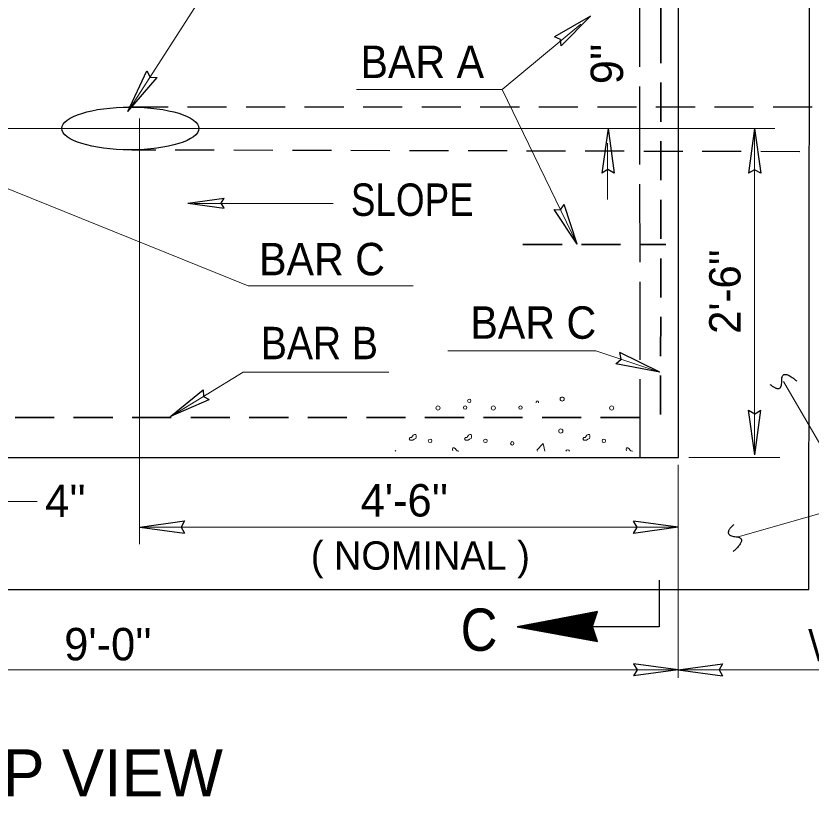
# Model space of a CAD drawing. Extents: x 1757 to 2137, y 145 to 432.
# Drawn here: x 1839.61 to 1872, y 203.62 to 235.43 of the extents above; entities that cross this region are included whole.
import ezdxf
from ezdxf.enums import TextEntityAlignment as Align

# ---------------------------------------------------------------- set-up
doc = ezdxf.new("R2010")
doc.units = 0
doc.header["$LTSCALE"] = 0.53
doc.linetypes.add('LONG_DASHED', pattern=[7.5, 6, -1.5])
doc.linetypes.add('MEDIUM_DASHED', pattern=[4.5, 3, -1.5])
doc.layers.add('1', color=7, linetype='Continuous', lineweight=13)
doc.layers.add('10', color=7, linetype='Continuous')

msp = doc.modelspace()

# ---------------------------------------------------------------- linework, layer by layer
at = {"layer": '1', "lineweight": 25}
for p, q in [((1871.909, 212.0779), (1871.9472, 249.5306)), ((1866.5931, 234.4254), (1866.5931, 244.2103)), ((1863.0189, 235.4177), (1861.5429, 234.5707)), ((1863.0189, 235.4177), (1861.8261, 234.2039)), ((1866.5931, 217.4514), (1866.5931, 235.1871)), ((1844.1756, 231.5312), (1844.9482, 233.1896)), ((1844.1756, 231.5312), (1845.3667, 232.9199)), ((1863.7286, 230.8421), (1863.4794, 229.0293)), ((1863.7286, 230.8421), (1863.9778, 229.0293)), ((1869.6998, 230.8388), (1869.4506, 229.026)), ((1869.6998, 230.8388), (1869.9489, 229.026)), ((1846.618, 227.8019), (1848.0907, 228.0047)), ((1846.618, 227.8019), (1848.0907, 227.5992)), ((1862.476, 226.1319), (1861.9483, 227.7498)), ((1862.476, 226.1319), (1861.5316, 227.5476)), ((1865.8437, 220.9192), (1864.2029, 221.7288)), ((1865.8437, 220.9192), (1864.0451, 221.2562)), ((1845.9182, 219.1308), (1847.2366, 220.2067)), ((1845.9182, 219.1308), (1847.478, 219.8113)), ((1869.7015, 217.5578), (1869.4523, 219.3707)), ((1869.7015, 217.5578), (1869.9507, 219.3707)), ((1820.6321, 217.4541), (1866.5931, 217.4514)), ((1844.6644, 214.616), (1846.4772, 214.8652)), ((1866.5837, 214.609), (1864.7708, 214.8582)), ((1844.6644, 214.616), (1846.4772, 214.3667)), ((1866.5837, 214.609), (1864.7708, 214.3597)), ((1815.3141, 212.0779), (1871.909, 212.0779)), ((1863.2938, 211.1427), (1863.2938, 211.1714)), ((1863.3032, 211.1714), (1863.2962, 211.1714)), ((1861.5697, 210.2718), (1861.5697, 210.8441)), ((1861.5937, 210.267), (1861.5937, 210.8489)), ((1861.6176, 210.263), (1861.6176, 210.8528)), ((1861.6415, 210.2583), (1861.6415, 210.8577)), ((1863.1964, 210.8601), (1861.6551, 210.8601)), ((1861.6654, 210.2542), (1861.6654, 210.8624)), ((1861.6894, 210.2495), (1861.6894, 210.8664)), ((1861.7133, 210.2455), (1861.7133, 210.8713)), ((1861.7372, 210.2407), (1861.7372, 210.876)), ((1861.7612, 210.2367), (1861.7612, 210.88)), ((1863.2043, 210.8841), (1861.7812, 210.8841)), ((1861.7852, 210.2318), (1861.7852, 210.8848)), ((1861.8091, 210.2279), (1861.8091, 210.8895)), ((1861.8331, 210.2232), (1861.8331, 210.8943)), ((1861.857, 210.2191), (1861.857, 210.8984)), ((1861.881, 210.2143), (1861.881, 210.9032)), ((1861.9049, 210.2103), (1861.9049, 210.908)), ((1863.2123, 210.908), (1861.9072, 210.908)), ((1861.9288, 210.2055), (1861.9288, 210.9119)), ((1861.9527, 210.2015), (1861.9527, 210.9167)), ((1861.9768, 210.1968), (1861.9768, 210.9215)), ((1862.0007, 210.1927), (1862.0007, 210.9255)), ((1862.0247, 210.188), (1862.0247, 210.9303)), ((1863.2212, 210.9319), (1862.0333, 210.9319)), ((1862.0486, 210.184), (1862.0486, 210.9352)), ((1862.0726, 210.1792), (1862.0726, 210.939)), ((1862.0965, 210.1753), (1862.0965, 210.9438)), ((1862.1204, 210.1704), (1862.1204, 210.9487)), ((1862.1443, 210.1664), (1862.1443, 210.9534)), ((1863.229, 210.9558), (1862.1603, 210.9558)), ((1862.1683, 210.1617), (1862.1683, 210.9575)), ((1862.1923, 210.1576), (1862.1923, 210.9622)), ((1862.2162, 210.1529), (1862.2162, 210.967)), ((1862.2402, 210.1489), (1862.2402, 210.971)), ((1862.2642, 210.1441), (1862.2642, 210.9758)), ((1863.2371, 210.9798), (1862.2865, 210.9798)), ((1862.2881, 210.1402), (1862.2881, 210.9806)), ((1862.312, 210.1352), (1862.312, 210.9847)), ((1862.3359, 210.1312), (1862.3359, 210.9893)), ((1862.3599, 210.1266), (1862.3599, 210.9942)), ((1862.3838, 210.1226), (1862.3838, 210.9982)), ((1862.4077, 210.1178), (1862.4077, 211.0029)), ((1863.2459, 211.0037), (1862.4126, 211.0037)), ((1862.4317, 210.1137), (1862.4317, 211.0077)), ((1862.4557, 210.1089), (1862.4557, 211.0124)), ((1862.4796, 210.1049), (1862.4796, 211.0165)), ((1862.5036, 210.1002), (1862.5036, 211.0213)), ((1862.5275, 210.0962), (1862.5275, 211.0261)), ((1863.2539, 211.0277), (1862.5387, 211.0277)), ((1862.5515, 210.0914), (1862.5515, 211.0301)), ((1862.5754, 210.0874), (1862.5754, 211.0349)), ((1862.5993, 210.0826), (1862.5993, 211.0396)), ((1862.6232, 210.0787), (1862.6232, 211.0437)), ((1862.6472, 210.0747), (1862.6472, 211.0484)), ((1863.2626, 211.0516), (1862.6647, 211.0516)), ((1862.6712, 210.0698), (1862.6712, 211.0532)), ((1862.6951, 210.0659), (1862.6951, 211.0572)), ((1862.719, 210.061), (1862.719, 211.0619)), ((1862.743, 210.0571), (1862.743, 211.0667)), ((1862.7669, 210.0523), (1862.7669, 211.0716)), ((1863.2706, 211.0756), (1862.7908, 211.0756)), ((1862.7908, 210.0483), (1862.7908, 211.0756)), ((1862.8148, 210.0435), (1862.8148, 211.0804)), ((1862.8388, 210.0395), (1862.8388, 211.0852)), ((1862.8628, 210.0348), (1862.8628, 211.0891)), ((1862.8867, 210.0307), (1862.8867, 211.0939)), ((1862.9106, 210.026), (1862.9106, 211.0987)), ((1863.2785, 211.0995), (1862.9169, 211.0995)), ((1862.9347, 210.022), (1862.9347, 211.1027)), ((1862.9586, 210.0172), (1862.9586, 211.1076)), ((1862.9825, 210.0132), (1862.9825, 211.1122)), ((1863.0064, 210.0083), (1863.0064, 211.1162)), ((1863.0304, 210.0044), (1863.0304, 211.1211)), ((1863.2873, 211.1234), (1863.0432, 211.1234)), ((1863.0543, 209.9997), (1863.0543, 211.1258)), ((1863.0783, 209.9956), (1863.0783, 211.1307)), ((1863.1022, 210.5887), (1863.1022, 211.1346)), ((1863.1262, 210.6573), (1863.1262, 211.1394)), ((1863.1501, 210.7267), (1863.1501, 211.1442)), ((1863.2954, 211.1474), (1863.1692, 211.1474)), ((1863.1741, 210.7962), (1863.1741, 211.1482)), ((1863.198, 210.8656), (1863.198, 211.153)), ((1863.222, 210.9352), (1863.222, 211.1578)), ((1863.2459, 211.0037), (1863.2459, 211.1617)), ((1863.2698, 211.0732), (1863.2698, 211.1665)), ((1860.0371, 210.5519), (1860.0371, 210.5535)), ((1863.1038, 210.5487), (1860.0548, 210.5487)), ((1860.0612, 210.548), (1860.0612, 210.5576)), ((1860.0851, 210.5432), (1860.0851, 210.5623)), ((1860.109, 210.5392), (1860.109, 210.5672)), ((1860.1329, 210.5344), (1860.1329, 210.5711)), ((1863.0967, 210.5727), (1860.1409, 210.5727)), ((1860.1569, 210.5303), (1860.1569, 210.5759)), ((1860.1808, 210.5257), (1860.1808, 210.5807)), ((1863.1118, 210.5248), (1860.1856, 210.5248)), ((1860.2048, 210.5216), (1860.2048, 210.5847)), ((1860.2287, 210.5168), (1860.2287, 210.5895)), ((1860.2527, 210.5129), (1860.2527, 210.5942)), ((1863.1054, 210.5967), (1860.267, 210.5967)), ((1860.2767, 210.508), (1860.2767, 210.5991)), ((1860.3006, 210.5041), (1860.3006, 210.603)), ((1860.3245, 210.4992), (1860.3245, 210.6078)), ((1860.3485, 210.4953), (1860.3485, 210.6127)), ((1860.3724, 210.4905), (1860.3724, 210.6166)), ((1863.1133, 210.6206), (1860.3932, 210.6206)), ((1860.3963, 210.4865), (1860.3963, 210.6214)), ((1860.4202, 210.4818), (1860.4202, 210.6262)), ((1860.4443, 210.4777), (1860.4443, 210.6302)), ((1860.4682, 210.4729), (1860.4682, 210.635)), ((1860.4921, 210.469), (1860.4921, 210.6397)), ((1860.5161, 210.4642), (1860.5161, 210.6438)), ((1863.1213, 210.6445), (1860.5192, 210.6445)), ((1860.5401, 210.4602), (1860.5401, 210.6485)), ((1860.564, 210.4553), (1860.564, 210.6533)), ((1860.5879, 210.4514), (1860.5879, 210.6581)), ((1860.6118, 210.4467), (1860.6118, 210.6622)), ((1860.6358, 210.4426), (1860.6358, 210.6669)), ((1863.13, 210.6684), (1860.6454, 210.6684)), ((1860.6598, 210.4378), (1860.6598, 210.6717)), ((1860.6837, 210.4338), (1860.6837, 210.6757)), ((1860.7076, 210.4298), (1860.7076, 210.6804)), ((1860.7316, 210.425), (1860.7316, 210.6853)), ((1860.7555, 210.4211), (1860.7555, 210.6892)), ((1863.1381, 210.6925), (1860.7715, 210.6925)), ((1860.7794, 210.4162), (1860.7794, 210.694)), ((1860.8033, 210.4123), (1860.8033, 210.6988)), ((1860.8273, 210.4075), (1860.8273, 210.7027)), ((1860.8513, 210.4034), (1860.8513, 210.7077)), ((1860.8753, 210.3988), (1860.8753, 210.7124)), ((1863.1461, 210.7164), (1860.8976, 210.7164)), ((1860.8992, 210.3947), (1860.8992, 210.7173)), ((1860.9232, 210.3899), (1860.9232, 210.7212)), ((1860.9471, 210.386), (1860.9471, 210.7259)), ((1860.971, 210.3811), (1860.971, 210.7308)), ((1860.9949, 210.3772), (1860.9949, 210.7347)), ((1861.019, 210.3724), (1861.019, 210.7396)), ((1863.1549, 210.7403), (1861.0245, 210.7403)), ((1861.0429, 210.3683), (1861.0429, 210.7442)), ((1861.0668, 210.3637), (1861.0668, 210.7483)), ((1861.0907, 210.3596), (1861.0907, 210.7531)), ((1861.1147, 210.3547), (1861.1147, 210.7579)), ((1861.1387, 210.3508), (1861.1387, 210.7619)), ((1863.1628, 210.7643), (1861.1506, 210.7643)), ((1861.1626, 210.3461), (1861.1626, 210.7666)), ((1861.1866, 210.342), (1861.1866, 210.7715)), ((1861.2106, 210.3372), (1861.2106, 210.7762)), ((1861.2345, 210.3332), (1861.2345, 210.7802)), ((1861.2584, 210.3284), (1861.2584, 210.7851)), ((1863.1709, 210.7883), (1861.2767, 210.7883)), ((1861.2823, 210.3246), (1861.2823, 210.7898)), ((1861.3063, 210.3197), (1861.3063, 210.7937)), ((1861.3302, 210.3157), (1861.3302, 210.7986)), ((1861.3542, 210.3109), (1861.3542, 210.8034)), ((1861.3781, 210.3068), (1861.3781, 210.8074)), ((1861.4021, 210.3022), (1861.4021, 210.8122)), ((1863.1797, 210.8122), (1861.4028, 210.8122)), ((1861.426, 210.2982), (1861.426, 210.8169)), ((1861.4499, 210.2933), (1861.4499, 210.8209)), ((1861.4738, 210.2894), (1861.4738, 210.8257)), ((1861.4978, 210.2845), (1861.4978, 210.8305)), ((1861.5218, 210.2806), (1861.5218, 210.8354)), ((1863.1876, 210.8362), (1861.529, 210.8362)), ((1861.5457, 210.2757), (1861.5457, 210.8393)), ((1863.1022, 209.9908), (1863.1022, 210.5552)), ((1863.1197, 210.5009), (1860.3166, 210.5009)), ((1863.1277, 210.4769), (1860.4474, 210.4769)), ((1863.1357, 210.4529), (1860.5775, 210.4529)), ((1863.1437, 210.429), (1860.7084, 210.429)), ((1863.1517, 210.4051), (1860.8393, 210.4051)), ((1863.1597, 210.3811), (1860.9702, 210.3811)), ((1863.1677, 210.3572), (1861.1011, 210.3572)), ((1863.1756, 210.3332), (1861.2321, 210.3332)), ((1863.1836, 210.3093), (1861.3622, 210.3093)), ((1863.1916, 210.2853), (1861.493, 210.2853)), ((1863.1996, 210.2614), (1861.6239, 210.2614)), ((1863.2067, 210.2375), (1861.7549, 210.2375)), ((1863.2147, 210.2136), (1861.8857, 210.2136)), ((1863.1262, 209.9868), (1863.1262, 210.4825)), ((1863.1501, 209.982), (1863.1501, 210.4107)), ((1863.1741, 209.9781), (1863.1741, 210.3381)), ((1863.198, 209.9733), (1863.198, 210.2654)), ((1863.2227, 210.1896), (1862.0158, 210.1896)), ((1863.2307, 210.1657), (1862.1467, 210.1657)), ((1863.2386, 210.1417), (1862.2777, 210.1417)), ((1863.2467, 210.1178), (1862.4085, 210.1178)), ((1863.2546, 210.0938), (1862.5395, 210.0938)), ((1863.2626, 210.0698), (1862.6703, 210.0698)), ((1863.2706, 210.0459), (1862.8005, 210.0459)), ((1863.2785, 210.022), (1862.9314, 210.022)), ((1863.2866, 209.998), (1863.0623, 209.998)), ((1863.2946, 209.9741), (1863.1932, 209.9741)), ((1863.222, 209.9692), (1863.222, 210.1936)), ((1863.2459, 209.9645), (1863.2459, 210.121)), ((1863.2698, 209.9605), (1863.2698, 210.0483)), ((1863.2938, 209.9557), (1863.2938, 209.9757)), ((1866.5839, 208.8036), (1864.7712, 209.0528)), ((1866.5841, 208.8036), (1868.3968, 209.0529)), ((1866.5839, 208.8036), (1864.7712, 208.5544)), ((1866.5841, 208.8036), (1868.3968, 208.5544))]:
    msp.add_line(p, q, dxfattribs=at)
at = {"layer": '1', "linetype": 'LONG_DASHED', "lineweight": 25}
for p, q in [((1865.0254, 234.3283), (1865.0179, 244.0888)), ((1865.0384, 217.4515), (1865.0254, 234.3888))]:
    msp.add_line(p, q, dxfattribs=at)
at = {"layer": '1', "linetype": 'MEDIUM_DASHED', "lineweight": 35}
for p, q in [((1865.8902, 243.2169), (1865.8826, 234.5224)), ((1865.8831, 235.0959), (1865.8684, 218.4586)), ((1860.2646, 226.1207), (1866.0835, 226.1207)), ((1822.8832, 219.0831), (1865.8027, 219.0831))]:
    msp.add_line(p, q, dxfattribs=at)
at = {"layer": '1'}
for p, q in [((1848.1417, 237.705), (1844.3004, 231.741)), ((1859.4188, 232.4301), (1862.4754, 226.1312)), ((1844.6499, 213.92), (1844.6499, 231.2548)), ((1870.529, 230.8388), (1832.8296, 230.8388)), ((1869.7006, 230.8388), (1869.7006, 217.5578)), ((1863.7122, 227.9545), (1863.7122, 230.2525)), ((1849.0766, 224.4397), (1836.7187, 229.4197)), ((1852.5348, 227.7907), (1846.8533, 227.7907)), ((1849.0766, 224.4397), (1855.7893, 224.4397)), ((1848.8618, 220.9177), (1845.8559, 219.0831)), ((1854.7956, 220.9177), (1848.8618, 220.9177)), ((1873.7633, 215.5784), (1870.8713, 220.5404)), ((1860.8585, 217.7016), (1860.8478, 217.7335)), ((1867.0226, 217.4518), (1870.7306, 217.4518)), ((1866.584, 217.1462), (1866.584, 208.4732)), ((1840.4737, 215.6591), (1837.5523, 215.6591)), ((1873.7554, 215.5739), (1868.9903, 214.209)), ((1844.6499, 214.609), (1866.584, 214.609)), ((1866.584, 208.8036), (1820.7513, 208.8036)), ((1884.3677, 208.8036), (1866.584, 208.8036))]:
    msp.add_line(p, q, dxfattribs=at)
at = {"layer": '1', "linetype": 'MEDIUM_DASHED', "lineweight": 25}
for p, q in [((1874.4273, 231.7089), (1844.1876, 231.7177)), ((1873.9276, 229.8907), (1844.3361, 229.9682))]:
    msp.add_line(p, q, dxfattribs=at)
at = {"layer": '1'}
for points in [[(1853.4904, 232.4301), (1859.4188, 232.4301), (1862.6143, 235.093)], [(1857.2019, 221.79), (1863.2282, 221.79), (1865.8437, 220.9183)], [(1855.8972, 218.2258), (1855.8308, 218.1929), (1855.7749, 218.1592), (1855.7198, 218.1486), (1855.665, 218.1486), (1855.6312, 218.2035), (1855.665, 218.2594), (1855.7198, 218.27), (1855.7642, 218.3144), (1855.7971, 218.3587), (1855.8414, 218.3916), (1855.8972, 218.3916), (1855.9194, 218.3366), (1855.9079, 218.2815)], [(1858.1508, 218.2258), (1858.0843, 218.1929), (1858.0293, 218.1592), (1857.9735, 218.1486), (1857.9185, 218.1486), (1857.8848, 218.2035), (1857.9185, 218.2594), (1857.9735, 218.27), (1858.0178, 218.3144), (1858.0516, 218.3587), (1858.095, 218.3916), (1858.1508, 218.3916), (1858.1731, 218.3366), (1858.1615, 218.2815)], [(1862.971, 218.2258), (1862.9045, 218.1929), (1862.8486, 218.1592), (1862.7937, 218.1486), (1862.7387, 218.1486), (1862.7049, 218.2035), (1862.7387, 218.2594), (1862.7937, 218.27), (1862.838, 218.3144), (1862.8708, 218.3587), (1862.9152, 218.3916), (1862.971, 218.3916), (1862.9932, 218.3366), (1862.9817, 218.2815)], [(1855.9088, 218.2789), (1855.8955, 218.2274), (1855.8937, 218.2258)], [(1858.1624, 218.2789), (1858.1491, 218.2274), (1858.1482, 218.2258)], [(1860.8257, 217.745), (1861.0918, 218.0217), (1861.1582, 217.7016)], [(1862.9826, 218.2789), (1862.9693, 218.2274), (1862.9674, 218.2258)], [(1857.6462, 217.7016), (1857.6444, 217.7043), (1857.5895, 217.7158), (1857.5452, 217.7592), (1857.5123, 217.8036), (1857.468, 217.8372), (1857.4121, 217.8372), (1857.39, 217.7813), (1857.4014, 217.7264)], [(1864.7199, 217.7016), (1864.7182, 217.7043), (1864.6632, 217.7158), (1864.6188, 217.7592), (1864.586, 217.8036), (1864.5417, 217.8372), (1864.4858, 217.8372), (1864.4637, 217.7813), (1864.4752, 217.7264)]]:
    msp.add_lwpolyline(points, dxfattribs=at)
at = {"layer": '1', "lineweight": 25}
for points in [[(1861.8261, 234.2039), (1861.7863, 234.4688), (1861.5429, 234.5707)], [(1844.9482, 233.1896), (1845.0829, 232.935), (1845.3667, 232.9199)], [(1863.9778, 229.0293), (1863.726, 229.1694), (1863.4794, 229.0293)], [(1869.9489, 229.026), (1869.697, 229.1662), (1869.4506, 229.026)], [(1848.0907, 227.5992), (1847.9774, 227.8042), (1848.0907, 228.0047)], [(1861.5316, 227.5476), (1861.799, 227.5325), (1861.9483, 227.7498)], [(1864.0451, 221.2562), (1864.2579, 221.4503), (1864.2029, 221.7288)], [(1847.2366, 220.2067), (1847.2472, 219.9391), (1847.478, 219.8113)], [(1869.4523, 219.3707), (1869.7042, 219.2306), (1869.9507, 219.3707)], [(1846.4772, 214.8652), (1846.3371, 214.6133), (1846.4772, 214.3667)], [(1864.7708, 214.3597), (1864.9109, 214.6116), (1864.7708, 214.8582)], [(1865.8112, 212.452), (1865.8112, 210.5552), (1860.8433, 210.5552)], [(1864.7712, 209.0528), (1864.9113, 208.8009), (1864.7712, 208.5544)], [(1868.3968, 209.0529), (1868.2568, 208.801), (1868.3968, 208.5544)]]:
    msp.add_lwpolyline(points, dxfattribs=at)
msp.add_lwpolyline([(1863.3041, 211.1729), (1860.0339, 210.5527), (1863.3009, 209.9549), (1863.0967, 210.5718)], close=True, dxfattribs=at)
at = {"layer": '1'}
for centre, radius in [((1858.0756, 219.7557), 0.0683), ((1861.8606, 219.8275), 0.082), ((1856.8006, 219.4658), 0.0848), ((1857.9101, 219.4807), 0.0683), ((1859.0543, 219.4658), 0.0848), ((1860.1638, 219.4807), 0.0683), ((1863.8743, 219.4658), 0.0848), ((1861.8048, 218.5249), 0.0848), ((1856.4826, 218.1283), 0.0732), ((1858.7364, 218.1283), 0.0732), ((1859.8292, 218.0256), 0.0683), ((1863.5564, 218.1283), 0.0732)]:
    msp.add_circle(centre, radius, dxfattribs=at)
for centre, radius, start, end in [((1860.8465, 219.6948), 0.0532, 337.44276, 202.55724), ((1855.0104, 217.6714), 0.0848, 20.81947, 57.65668), ((1862.0841, 217.6714), 0.0848, 20.81947, 159.18053)]:
    msp.add_arc(centre, radius, start, end, dxfattribs=at)
at = {"layer": '1', "lineweight": 25}
msp.add_ellipse((1844.2717, 230.8451), major_axis=(-2.7917, -0.0006), ratio=0.312137, dxfattribs=at)
for points in [[(1870.325, 220.4278), (1870.8226, 220.0198), (1870.7853, 221.1053), (1871.4158, 220.5626)], [(1868.8475, 214.7217), (1868.3738, 214.2854), (1869.4541, 214.1718), (1868.8288, 213.6227)]]:
    msp.add_open_spline(points, degree=2, dxfattribs=at)

# ---------------------------------------------------------------- texts
at = {"layer": '1', "width": 0.95}
for p in [(1849.5163, 224.867), (1858.1218, 222.2832)]:
    msp.add_text('BAR C', height=1.32, dxfattribs=at).set_placement(p)
at = {"layer": '1'}
msp.add_text("2'-6''", height=1.277, rotation=90, dxfattribs=at).set_placement((1869.1252, 224.2036), align=Align.CENTER)
msp.add_text(' TOP VIEW', height=1.916, dxfattribs=at).set_placement((1841.4227, 203.6504), align=Align.CENTER)
at = {"layer": '10'}
for s, width, p in [('BAR A', 0.95, (1853.6481, 232.8978)), ('SLOPE', 0.85, (1853.2558, 227.2859)), ('BAR B', 0.9, (1849.5916, 221.449)), ('VARIABLE', 0.8, (1871.8767, 209.1477))]:
    msp.add_text(s, height=1.32, dxfattribs=dict(at, width=width)).set_placement(p)
msp.add_text("9''", height=1.32, rotation=90, dxfattribs=at).set_placement((1864.3412, 232.6463))
for s, height, p in [("4'-6''", 1.32, (1853.6553, 215.046)), ("4''", 1.32, (1840.8031, 215.0252)), ('( NOMINAL )', 1.155, (1851.6234, 212.8814)), ("9'-0''", 1.32, (1841.5809, 209.1907))]:
    msp.add_text(s, height=height, dxfattribs=at).set_placement(p)
at = {"layer": '10', "width": 0.9}
msp.add_text('C', height=1.724, dxfattribs=at).set_placement((1858.4756, 209.5772), align=Align.CENTER)

doc.saveas('drawing.dxf')
